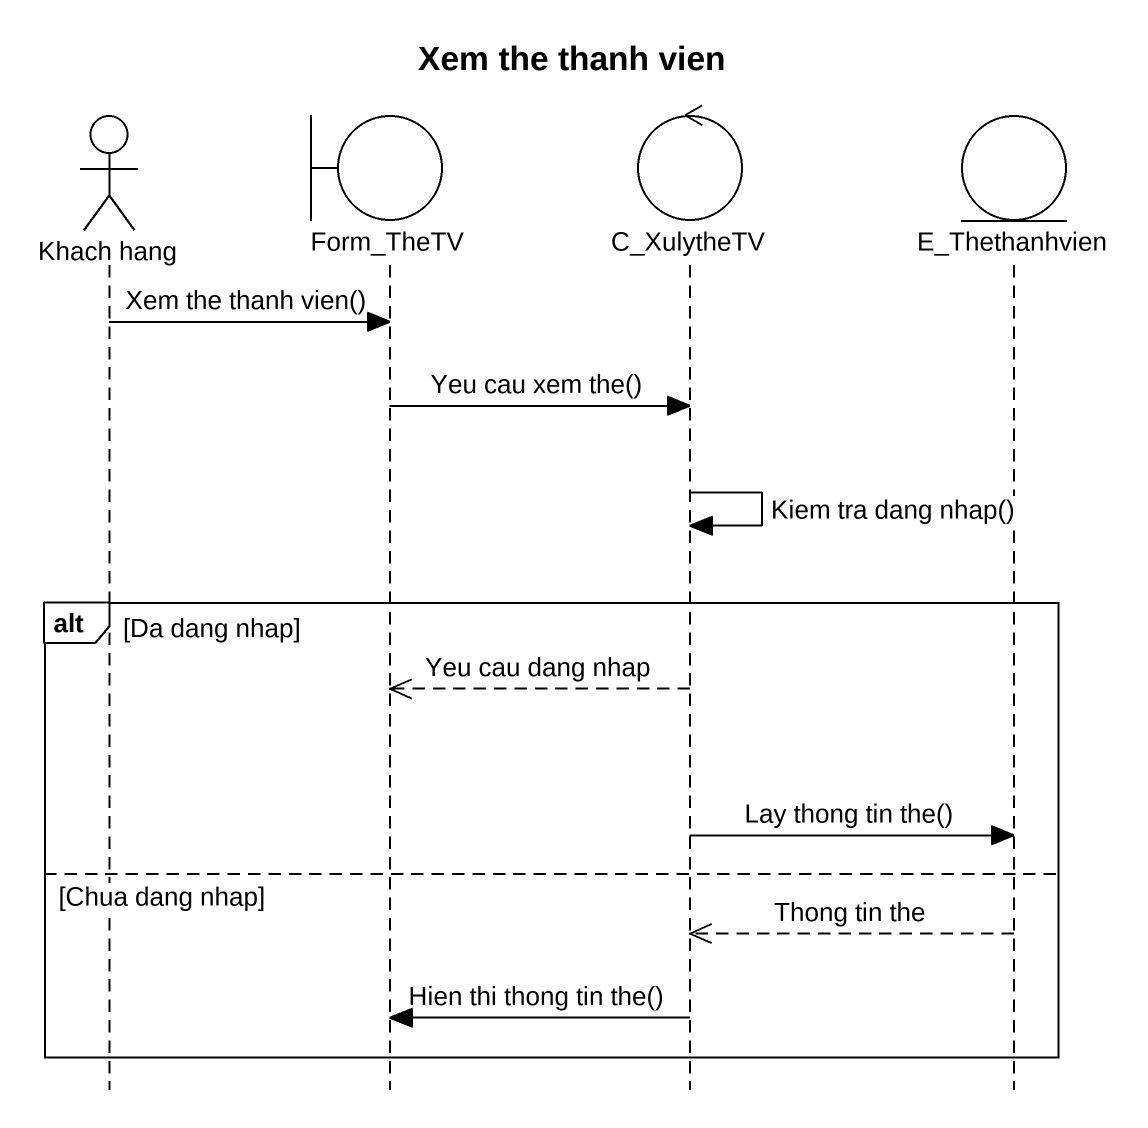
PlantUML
@startuml
title Xem the thanh vien
hide footbox
actor "Khach hang" as Khach_hang
boundary Form_TheTV
control C_XulytheTV
entity E_Thethanhvien

Khach_hang -> Form_TheTV : Xem the thanh vien()
Form_TheTV -> C_XulytheTV : Yeu cau xem the()
C_XulytheTV -> C_XulytheTV : Kiem tra dang nhap()
alt Da dang nhap
  C_XulytheTV -->> Form_TheTV : Yeu cau dang nhap
  C_XulytheTV -> E_Thethanhvien : Lay thong tin the()
else Chua dang nhap
  E_Thethanhvien -->> C_XulytheTV : Thong tin the
  C_XulytheTV -> Form_TheTV : Hien thi thong tin the()
end
@enduml
